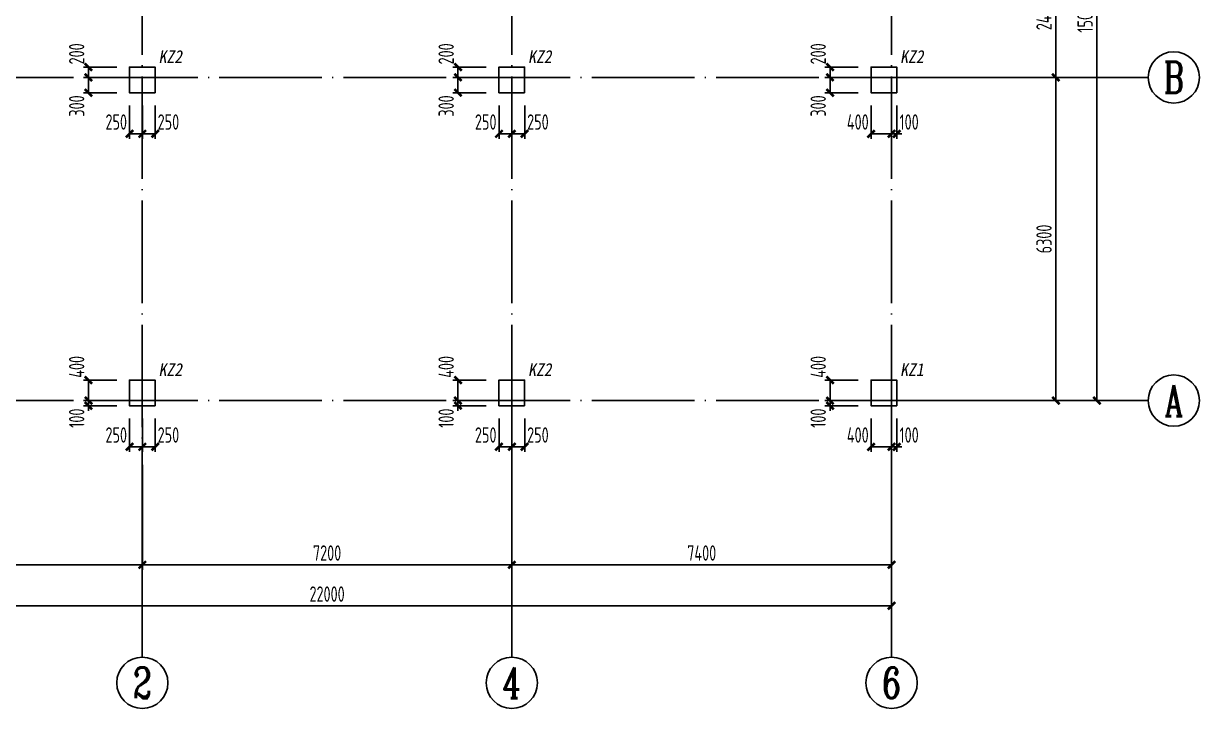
# Model space of a CAD drawing. Extents: x 9731685 to 18866768, y -962146 to 194094.
# Drawn here: x 9799983 to 9822899, y -36435 to -23086 of the extents above; entities that cross this region are included whole.
import ezdxf
from ezdxf.enums import TextEntityAlignment as Align

# ---------------------------------------------------------------- set-up
doc = ezdxf.new("R2010")
doc.units = 0
doc.header["$LTSCALE"] = 1000
doc.linetypes.add('DOTE', pattern=[2.42, 2, -0.2, 0.02, -0.2])
doc.layers.get('0').update_dxf_attribs({"linetype": 'CONTINUOUS'})
doc.layers.get('Defpoints').update_dxf_attribs({"linetype": 'CONTINUOUS'})
for name, color, linetype in [('AXIS', 1, 'DOTE'), ('AXIS_DIM', 3, 'CONTINUOUS'), ('AXIS_NUM', 7, 'CONTINUOUS'), ('COLU', 7, 'CONTINUOUS'), ('COLU_DIM', 3, 'CONTINUOUS'), ('TEXT', 7, 'CONTINUOUS')]:
    doc.layers.add(name, color=color, linetype=linetype)
doc.styles.add('STYLE3', font='simhei.ttf', dxfattribs={"width": 0.9})
doc.styles.add('TSSD_Axis', font='Complex.shx', dxfattribs={"width": 0.7, "bigfont": 'hztxt.shx'})
doc.styles.add('TSSD_Dimension', font='Tssdeng.shx', dxfattribs={"width": 0.7, "bigfont": 'hztxt.shx'})
doc.dimstyles.new('TSSD_100_100$0', dxfattribs={"dimtxt": 300, "dimasz": 100, "dimexe": 100, "dimexo": 250, "dimgap": 80, "dimtad": 1, "dimdec": 0, "dimzin": 0, "dimdsep": 46, "dimtxsty": 'TSSD_Dimension', "dimblk1": 'ARCHTICK', "dimblk2": 'ARCHTICK', "dimsah": 1, "dimcen": 0, "dimclrd": 3, "dimclre": 256, "dimclrt": 7, "dimadec": 1, "dimazin": 0, "dimtfac": 1, "dimtdec": 0, "dimtix": 1, "dimtmove": 2, "dimatfit": 3, "dimldrblk": 'ARCHTICK', "dimfxl": 1, "dimtolj": 1, "dimtzin": 0, "dimarcsym": 0})

# ---------------------------------------------------------------- blocks, each defined once
blk = doc.blocks.new('ts_axno')
at = {"color": 0, "linetype": 'ByBlock', "lineweight": -2}
blk.add_circle((0, 0), 0.5, dxfattribs=at)
at = {"color": 0, "linetype": 'ByBlock', "lineweight": -2, "style": 'TSSD_Axis', "width": 0.7}
blk.add_attdef('A', text='', height=0.6, dxfattribs=at).set_placement((0, 0), align=Align.MIDDLE_CENTER)
blk = doc.blocks.new('_ArchTick')
at = {"color": 0, "linetype": 'ByBlock', "const_width": 0.5}
blk.add_lwpolyline([(-0.71, -0.71), (0.71, 0.71)], dxfattribs=at)
blk = doc.blocks.new('*D183')
at = {"layer": 'AXIS_DIM', "lineweight": -2}
for p, q in [((9809499, -31685), (9809499, -33735)), ((9816899, -31685), (9816899, -33735))]:
    blk.add_line(p, q, dxfattribs=at)
at = {"layer": 'AXIS_DIM', "color": 3, "lineweight": -2}
blk.add_line((9816899, -33635), (9809499, -33635), dxfattribs=at)
at = {"layer": 'Defpoints', "color": 0}
for p in [(9809499, -31435), (9816899, -31435), (9809499, -33635)]:
    blk.add_point(p, dxfattribs=at)
at = {"layer": 'AXIS_DIM', "color": 3, "lineweight": -2, "xscale": 100, "yscale": 100, "zscale": 100, "rotation": 180}
blk.add_blockref('_ArchTick', (9809499, -33635), dxfattribs=at)
at = {"layer": 'AXIS_DIM', "color": 3, "lineweight": -2, "xscale": 100, "yscale": 100, "zscale": 100}
blk.add_blockref('_ArchTick', (9816899, -33635), dxfattribs=at)
at = {"layer": 'AXIS_DIM', "color": 7, "insert": (9813199, -33405), "char_height": 300, "attachment_point": 5, "style": 'TSSD_Dimension'}
blk.add_mtext('\\A1;7400', dxfattribs=at)
blk = doc.blocks.new('*D184')
at = {"layer": 'AXIS_DIM', "lineweight": -2}
for p, q in [((9802299, -31685), (9802299, -33735)), ((9809499, -31685), (9809499, -33735))]:
    blk.add_line(p, q, dxfattribs=at)
at = {"layer": 'AXIS_DIM', "color": 3, "lineweight": -2}
blk.add_line((9809499, -33635), (9802299, -33635), dxfattribs=at)
at = {"layer": 'Defpoints', "color": 0}
for p in [(9802299, -31435), (9809499, -31435), (9802299, -33635)]:
    blk.add_point(p, dxfattribs=at)
at = {"layer": 'AXIS_DIM', "color": 3, "lineweight": -2, "xscale": 100, "yscale": 100, "zscale": 100, "rotation": 180}
blk.add_blockref('_ArchTick', (9802299, -33635), dxfattribs=at)
at = {"layer": 'AXIS_DIM', "color": 3, "lineweight": -2, "xscale": 100, "yscale": 100, "zscale": 100}
blk.add_blockref('_ArchTick', (9809499, -33635), dxfattribs=at)
at = {"layer": 'AXIS_DIM', "color": 7, "insert": (9805899, -33405), "char_height": 300, "attachment_point": 5, "style": 'TSSD_Dimension'}
blk.add_mtext('\\A1;7200', dxfattribs=at)
blk = doc.blocks.new('*D185')
at = {"layer": 'AXIS_DIM', "lineweight": -2}
for p, q in [((9794899, -31685), (9794899, -33735)), ((9802299, -31685), (9802299, -33735))]:
    blk.add_line(p, q, dxfattribs=at)
at = {"layer": 'AXIS_DIM', "color": 3, "lineweight": -2}
blk.add_line((9802299, -33635), (9794899, -33635), dxfattribs=at)
at = {"layer": 'Defpoints', "color": 0}
for p in [(9794899, -31435), (9802299, -31435), (9794899, -33635)]:
    blk.add_point(p, dxfattribs=at)
at = {"layer": 'AXIS_DIM', "color": 3, "lineweight": -2, "xscale": 100, "yscale": 100, "zscale": 100, "rotation": 180}
blk.add_blockref('_ArchTick', (9794899, -33635), dxfattribs=at)
at = {"layer": 'AXIS_DIM', "color": 3, "lineweight": -2, "xscale": 100, "yscale": 100, "zscale": 100}
blk.add_blockref('_ArchTick', (9802299, -33635), dxfattribs=at)
at = {"layer": 'AXIS_DIM', "color": 7, "insert": (9798599, -33405), "char_height": 300, "attachment_point": 5, "style": 'TSSD_Dimension'}
blk.add_mtext('\\A1;7400', dxfattribs=at)
blk = doc.blocks.new('*D186')
at = {"layer": 'AXIS_DIM', "lineweight": -2}
for p, q in [((9794899, -31685), (9794899, -34535)), ((9816899, -31685), (9816899, -34535))]:
    blk.add_line(p, q, dxfattribs=at)
at = {"layer": 'AXIS_DIM', "color": 3, "lineweight": -2}
blk.add_line((9794899, -34435), (9816899, -34435), dxfattribs=at)
at = {"layer": 'Defpoints', "color": 0}
for p in [(9794899, -31435), (9816899, -31435), (9816899, -34435)]:
    blk.add_point(p, dxfattribs=at)
at = {"layer": 'AXIS_DIM', "color": 3, "lineweight": -2, "xscale": 100, "yscale": 100, "zscale": 100, "rotation": 180}
blk.add_blockref('_ArchTick', (9794899, -34435), dxfattribs=at)
at = {"layer": 'AXIS_DIM', "color": 3, "lineweight": -2, "xscale": 100, "yscale": 100, "zscale": 100}
blk.add_blockref('_ArchTick', (9816899, -34435), dxfattribs=at)
at = {"layer": 'AXIS_DIM', "color": 7, "insert": (9805899, -34205), "char_height": 300, "attachment_point": 5, "style": 'TSSD_Dimension'}
blk.add_mtext('\\A1;22000', dxfattribs=at)
blk = doc.blocks.new('*D188')
at = {"layer": 'AXIS_DIM', "lineweight": -2}
for p, q in [((9818149, -21735), (9820199, -21735)), ((9818149, -24135), (9820199, -24135))]:
    blk.add_line(p, q, dxfattribs=at)
at = {"layer": 'AXIS_DIM', "color": 3, "lineweight": -2}
blk.add_line((9820099, -21735), (9820099, -24135), dxfattribs=at)
at = {"layer": 'Defpoints', "color": 0}
for p in [(9817899, -21735), (9817899, -24135), (9820099, -24135)]:
    blk.add_point(p, dxfattribs=at)
at = {"layer": 'AXIS_DIM', "color": 3, "lineweight": -2, "xscale": 100, "yscale": 100, "zscale": 100}
for p, rotation in [((9820099, -21735), 90), ((9820099, -24135), 270)]:
    blk.add_blockref('_ArchTick', p, dxfattribs=dict(at, rotation=rotation))
at = {"layer": 'AXIS_DIM', "color": 7, "insert": (9819869, -22935), "char_height": 300, "attachment_point": 5, "rotation": 90, "style": 'TSSD_Dimension'}
blk.add_mtext('\\A1;2400', dxfattribs=at)
blk = doc.blocks.new('*D189')
at = {"layer": 'AXIS_DIM', "lineweight": -2}
for p, q in [((9818149, -24135), (9820199, -24135)), ((9818149, -30435), (9820199, -30435))]:
    blk.add_line(p, q, dxfattribs=at)
at = {"layer": 'AXIS_DIM', "color": 3, "lineweight": -2}
blk.add_line((9820099, -24135), (9820099, -30435), dxfattribs=at)
at = {"layer": 'Defpoints', "color": 0}
for p in [(9817899, -24135), (9817899, -30435), (9820099, -30435)]:
    blk.add_point(p, dxfattribs=at)
at = {"layer": 'AXIS_DIM', "color": 3, "lineweight": -2, "xscale": 100, "yscale": 100, "zscale": 100}
for p, rotation in [((9820099, -24135), 90), ((9820099, -30435), 270)]:
    blk.add_blockref('_ArchTick', p, dxfattribs=dict(at, rotation=rotation))
at = {"layer": 'AXIS_DIM', "color": 7, "insert": (9819869, -27285), "char_height": 300, "attachment_point": 5, "rotation": 90, "style": 'TSSD_Dimension'}
blk.add_mtext('\\A1;6300', dxfattribs=at)
blk = doc.blocks.new('*D190')
at = {"layer": 'AXIS_DIM', "lineweight": -2}
for p, q in [((9818149, -15435), (9820999, -15435)), ((9818149, -30435), (9820999, -30435))]:
    blk.add_line(p, q, dxfattribs=at)
at = {"layer": 'AXIS_DIM', "color": 3, "lineweight": -2}
blk.add_line((9820899, -30435), (9820899, -15435), dxfattribs=at)
at = {"layer": 'Defpoints', "color": 0}
for p in [(9817899, -15435), (9820899, -15435), (9817899, -30435)]:
    blk.add_point(p, dxfattribs=at)
at = {"layer": 'AXIS_DIM', "color": 3, "lineweight": -2, "xscale": 100, "yscale": 100, "zscale": 100}
for p, rotation in [((9820899, -15435), 90), ((9820899, -30435), 270)]:
    blk.add_blockref('_ArchTick', p, dxfattribs=dict(at, rotation=rotation))
at = {"layer": 'AXIS_DIM', "color": 7, "insert": (9820669, -22935), "char_height": 300, "attachment_point": 5, "rotation": 90, "style": 'TSSD_Dimension'}
blk.add_mtext('\\A1;15000', dxfattribs=at)
blk = doc.blocks.new('*D199')
at = {"layer": 'COLU_DIM', "lineweight": -2}
for p, q in [((9816899, -24685), (9816899, -25335)), ((9816999, -24685), (9816999, -25335))]:
    blk.add_line(p, q, dxfattribs=at)
at = {"layer": 'COLU_DIM', "color": 3, "lineweight": -2}
for p, q in [((9816899, -25235), (9816799, -25235)), ((9816999, -25235), (9816899, -25235)), ((9816999, -25235), (9817099, -25235))]:
    blk.add_line(p, q, dxfattribs=at)
at = {"layer": 'Defpoints', "color": 0}
for p in [(9816899, -24435), (9816999, -24435), (9816899, -25235)]:
    blk.add_point(p, dxfattribs=at)
at = {"layer": 'COLU_DIM', "color": 3, "lineweight": -2, "xscale": 100, "yscale": 100, "zscale": 100}
blk.add_blockref('_ArchTick', (9816899, -25235), dxfattribs=at)
at = {"layer": 'COLU_DIM', "color": 3, "lineweight": -2, "xscale": 100, "yscale": 100, "zscale": 100, "rotation": 180}
blk.add_blockref('_ArchTick', (9816999, -25235), dxfattribs=at)
at = {"layer": 'COLU_DIM', "color": 7, "insert": (9817240, -25005), "char_height": 300, "attachment_point": 5, "style": 'TSSD_Dimension'}
blk.add_mtext('\\A1;100', dxfattribs=at)
blk = doc.blocks.new('*D200')
at = {"layer": 'COLU_DIM', "lineweight": -2}
for p, q in [((9816499, -24685), (9816499, -25335)), ((9816899, -24685), (9816899, -25335))]:
    blk.add_line(p, q, dxfattribs=at)
at = {"layer": 'COLU_DIM', "color": 3, "lineweight": -2}
blk.add_line((9816899, -25235), (9816499, -25235), dxfattribs=at)
at = {"layer": 'Defpoints', "color": 0}
for p in [(9816499, -24435), (9816899, -24435), (9816499, -25235)]:
    blk.add_point(p, dxfattribs=at)
at = {"layer": 'COLU_DIM', "color": 3, "lineweight": -2, "xscale": 100, "yscale": 100, "zscale": 100, "rotation": 180}
blk.add_blockref('_ArchTick', (9816499, -25235), dxfattribs=at)
at = {"layer": 'COLU_DIM', "color": 3, "lineweight": -2, "xscale": 100, "yscale": 100, "zscale": 100}
blk.add_blockref('_ArchTick', (9816899, -25235), dxfattribs=at)
at = {"layer": 'COLU_DIM', "color": 7, "insert": (9816240, -25005), "char_height": 300, "attachment_point": 5, "style": 'TSSD_Dimension'}
blk.add_mtext('\\A1;400', dxfattribs=at)
blk = doc.blocks.new('*D201')
at = {"layer": 'COLU_DIM', "lineweight": -2}
for p, q in [((9816249, -24135), (9815599, -24135)), ((9816249, -24435), (9815599, -24435))]:
    blk.add_line(p, q, dxfattribs=at)
at = {"layer": 'COLU_DIM', "color": 3, "lineweight": -2}
blk.add_line((9815699, -24435), (9815699, -24135), dxfattribs=at)
at = {"layer": 'Defpoints', "color": 0}
for p in [(9815699, -24135), (9816499, -24135), (9816499, -24435)]:
    blk.add_point(p, dxfattribs=at)
at = {"layer": 'COLU_DIM', "color": 3, "lineweight": -2, "xscale": 100, "yscale": 100, "zscale": 100}
for p, rotation in [((9815699, -24135), 90), ((9815699, -24435), 270)]:
    blk.add_blockref('_ArchTick', p, dxfattribs=dict(at, rotation=rotation))
at = {"layer": 'COLU_DIM', "color": 7, "insert": (9815469, -24693), "char_height": 300, "attachment_point": 5, "rotation": 90, "style": 'TSSD_Dimension'}
blk.add_mtext('\\A1;300', dxfattribs=at)
blk = doc.blocks.new('*D202')
at = {"layer": 'COLU_DIM', "lineweight": -2}
for p, q in [((9816249, -23935), (9815599, -23935)), ((9816249, -24135), (9815599, -24135))]:
    blk.add_line(p, q, dxfattribs=at)
at = {"layer": 'COLU_DIM', "color": 3, "lineweight": -2}
blk.add_line((9815699, -24135), (9815699, -23935), dxfattribs=at)
at = {"layer": 'Defpoints', "color": 0}
for p in [(9815699, -23935), (9816499, -23935), (9816499, -24135)]:
    blk.add_point(p, dxfattribs=at)
at = {"layer": 'COLU_DIM', "color": 3, "lineweight": -2, "xscale": 100, "yscale": 100, "zscale": 100}
for p, rotation in [((9815699, -23935), 90), ((9815699, -24135), 270)]:
    blk.add_blockref('_ArchTick', p, dxfattribs=dict(at, rotation=rotation))
at = {"layer": 'COLU_DIM', "color": 7, "insert": (9815469, -23677), "char_height": 300, "attachment_point": 5, "rotation": 90, "style": 'TSSD_Dimension'}
blk.add_mtext('\\A1;200', dxfattribs=at)
blk = doc.blocks.new('*D203')
at = {"layer": 'COLU_DIM', "lineweight": -2}
for p, q in [((9816899, -30785), (9816899, -31435)), ((9816999, -30785), (9816999, -31435))]:
    blk.add_line(p, q, dxfattribs=at)
at = {"layer": 'COLU_DIM', "color": 3, "lineweight": -2}
for p, q in [((9816899, -31335), (9816799, -31335)), ((9816999, -31335), (9816899, -31335)), ((9816999, -31335), (9817099, -31335))]:
    blk.add_line(p, q, dxfattribs=at)
at = {"layer": 'Defpoints', "color": 0}
for p in [(9816899, -30535), (9816999, -30535), (9816899, -31335)]:
    blk.add_point(p, dxfattribs=at)
at = {"layer": 'COLU_DIM', "color": 3, "lineweight": -2, "xscale": 100, "yscale": 100, "zscale": 100}
blk.add_blockref('_ArchTick', (9816899, -31335), dxfattribs=at)
at = {"layer": 'COLU_DIM', "color": 3, "lineweight": -2, "xscale": 100, "yscale": 100, "zscale": 100, "rotation": 180}
blk.add_blockref('_ArchTick', (9816999, -31335), dxfattribs=at)
at = {"layer": 'COLU_DIM', "color": 7, "insert": (9817240, -31105), "char_height": 300, "attachment_point": 5, "style": 'TSSD_Dimension'}
blk.add_mtext('\\A1;100', dxfattribs=at)
blk = doc.blocks.new('*D204')
at = {"layer": 'COLU_DIM', "lineweight": -2}
for p, q in [((9816499, -30785), (9816499, -31435)), ((9816899, -30785), (9816899, -31435))]:
    blk.add_line(p, q, dxfattribs=at)
at = {"layer": 'COLU_DIM', "color": 3, "lineweight": -2}
blk.add_line((9816899, -31335), (9816499, -31335), dxfattribs=at)
at = {"layer": 'Defpoints', "color": 0}
for p in [(9816499, -30535), (9816899, -30535), (9816499, -31335)]:
    blk.add_point(p, dxfattribs=at)
at = {"layer": 'COLU_DIM', "color": 3, "lineweight": -2, "xscale": 100, "yscale": 100, "zscale": 100, "rotation": 180}
blk.add_blockref('_ArchTick', (9816499, -31335), dxfattribs=at)
at = {"layer": 'COLU_DIM', "color": 3, "lineweight": -2, "xscale": 100, "yscale": 100, "zscale": 100}
blk.add_blockref('_ArchTick', (9816899, -31335), dxfattribs=at)
at = {"layer": 'COLU_DIM', "color": 7, "insert": (9816240, -31105), "char_height": 300, "attachment_point": 5, "style": 'TSSD_Dimension'}
blk.add_mtext('\\A1;400', dxfattribs=at)
blk = doc.blocks.new('*D205')
at = {"layer": 'COLU_DIM', "lineweight": -2}
for p, q in [((9816249, -30435), (9815599, -30435)), ((9816249, -30535), (9815599, -30535))]:
    blk.add_line(p, q, dxfattribs=at)
at = {"layer": 'COLU_DIM', "color": 3, "lineweight": -2}
for p, q in [((9815699, -30435), (9815699, -30335)), ((9815699, -30535), (9815699, -30435)), ((9815699, -30535), (9815699, -30635))]:
    blk.add_line(p, q, dxfattribs=at)
at = {"layer": 'Defpoints', "color": 0}
for p in [(9815699, -30435), (9816499, -30435), (9816499, -30535)]:
    blk.add_point(p, dxfattribs=at)
at = {"layer": 'COLU_DIM', "color": 3, "lineweight": -2, "xscale": 100, "yscale": 100, "zscale": 100}
for p, rotation in [((9815699, -30435), 270), ((9815699, -30535), 90)]:
    blk.add_blockref('_ArchTick', p, dxfattribs=dict(at, rotation=rotation))
at = {"layer": 'COLU_DIM', "color": 7, "insert": (9815469, -30777), "char_height": 300, "attachment_point": 5, "rotation": 90, "style": 'TSSD_Dimension'}
blk.add_mtext('\\A1;100', dxfattribs=at)
blk = doc.blocks.new('*D206')
at = {"layer": 'COLU_DIM', "lineweight": -2}
for p, q in [((9816249, -30035), (9815599, -30035)), ((9816249, -30435), (9815599, -30435))]:
    blk.add_line(p, q, dxfattribs=at)
at = {"layer": 'COLU_DIM', "color": 3, "lineweight": -2}
blk.add_line((9815699, -30435), (9815699, -30035), dxfattribs=at)
at = {"layer": 'Defpoints', "color": 0}
for p in [(9815699, -30035), (9816499, -30035), (9816499, -30435)]:
    blk.add_point(p, dxfattribs=at)
at = {"layer": 'COLU_DIM', "color": 3, "lineweight": -2, "xscale": 100, "yscale": 100, "zscale": 100}
for p, rotation in [((9815699, -30035), 90), ((9815699, -30435), 270)]:
    blk.add_blockref('_ArchTick', p, dxfattribs=dict(at, rotation=rotation))
at = {"layer": 'COLU_DIM', "color": 7, "insert": (9815469, -29777), "char_height": 300, "attachment_point": 5, "rotation": 90, "style": 'TSSD_Dimension'}
blk.add_mtext('\\A1;400', dxfattribs=at)
blk = doc.blocks.new('*D223')
at = {"layer": 'COLU_DIM', "lineweight": -2}
for p, q in [((9809499, -24685), (9809499, -25335)), ((9809749, -24685), (9809749, -25335))]:
    blk.add_line(p, q, dxfattribs=at)
at = {"layer": 'COLU_DIM', "color": 3, "lineweight": -2}
blk.add_line((9809749, -25235), (9809499, -25235), dxfattribs=at)
at = {"layer": 'Defpoints', "color": 0}
for p in [(9809499, -24435), (9809749, -24435), (9809499, -25235)]:
    blk.add_point(p, dxfattribs=at)
at = {"layer": 'COLU_DIM', "color": 3, "lineweight": -2, "xscale": 100, "yscale": 100, "zscale": 100, "rotation": 180}
blk.add_blockref('_ArchTick', (9809499, -25235), dxfattribs=at)
at = {"layer": 'COLU_DIM', "color": 3, "lineweight": -2, "xscale": 100, "yscale": 100, "zscale": 100}
blk.add_blockref('_ArchTick', (9809749, -25235), dxfattribs=at)
at = {"layer": 'COLU_DIM', "color": 7, "insert": (9810007, -25005), "char_height": 300, "attachment_point": 5, "style": 'TSSD_Dimension'}
blk.add_mtext('\\A1;250', dxfattribs=at)
blk = doc.blocks.new('*D224')
at = {"layer": 'COLU_DIM', "lineweight": -2}
for p, q in [((9809249, -24685), (9809249, -25335)), ((9809499, -24685), (9809499, -25335))]:
    blk.add_line(p, q, dxfattribs=at)
at = {"layer": 'COLU_DIM', "color": 3, "lineweight": -2}
blk.add_line((9809499, -25235), (9809249, -25235), dxfattribs=at)
at = {"layer": 'Defpoints', "color": 0}
for p in [(9809249, -24435), (9809499, -24435), (9809249, -25235)]:
    blk.add_point(p, dxfattribs=at)
at = {"layer": 'COLU_DIM', "color": 3, "lineweight": -2, "xscale": 100, "yscale": 100, "zscale": 100, "rotation": 180}
blk.add_blockref('_ArchTick', (9809249, -25235), dxfattribs=at)
at = {"layer": 'COLU_DIM', "color": 3, "lineweight": -2, "xscale": 100, "yscale": 100, "zscale": 100}
blk.add_blockref('_ArchTick', (9809499, -25235), dxfattribs=at)
at = {"layer": 'COLU_DIM', "color": 7, "insert": (9808990, -25005), "char_height": 300, "attachment_point": 5, "style": 'TSSD_Dimension'}
blk.add_mtext('\\A1;250', dxfattribs=at)
blk = doc.blocks.new('*D225')
at = {"layer": 'COLU_DIM', "lineweight": -2}
for p, q in [((9808999, -24135), (9808349, -24135)), ((9808999, -24435), (9808349, -24435))]:
    blk.add_line(p, q, dxfattribs=at)
at = {"layer": 'COLU_DIM', "color": 3, "lineweight": -2}
blk.add_line((9808449, -24435), (9808449, -24135), dxfattribs=at)
at = {"layer": 'Defpoints', "color": 0}
for p in [(9808449, -24135), (9809249, -24135), (9809249, -24435)]:
    blk.add_point(p, dxfattribs=at)
at = {"layer": 'COLU_DIM', "color": 3, "lineweight": -2, "xscale": 100, "yscale": 100, "zscale": 100}
for p, rotation in [((9808449, -24135), 90), ((9808449, -24435), 270)]:
    blk.add_blockref('_ArchTick', p, dxfattribs=dict(at, rotation=rotation))
at = {"layer": 'COLU_DIM', "color": 7, "insert": (9808219, -24693), "char_height": 300, "attachment_point": 5, "rotation": 90, "style": 'TSSD_Dimension'}
blk.add_mtext('\\A1;300', dxfattribs=at)
blk = doc.blocks.new('*D226')
at = {"layer": 'COLU_DIM', "lineweight": -2}
for p, q in [((9808999, -23935), (9808349, -23935)), ((9808999, -24135), (9808349, -24135))]:
    blk.add_line(p, q, dxfattribs=at)
at = {"layer": 'COLU_DIM', "color": 3, "lineweight": -2}
blk.add_line((9808449, -24135), (9808449, -23935), dxfattribs=at)
at = {"layer": 'Defpoints', "color": 0}
for p in [(9808449, -23935), (9809249, -23935), (9809249, -24135)]:
    blk.add_point(p, dxfattribs=at)
at = {"layer": 'COLU_DIM', "color": 3, "lineweight": -2, "xscale": 100, "yscale": 100, "zscale": 100}
for p, rotation in [((9808449, -23935), 90), ((9808449, -24135), 270)]:
    blk.add_blockref('_ArchTick', p, dxfattribs=dict(at, rotation=rotation))
at = {"layer": 'COLU_DIM', "color": 7, "insert": (9808219, -23677), "char_height": 300, "attachment_point": 5, "rotation": 90, "style": 'TSSD_Dimension'}
blk.add_mtext('\\A1;200', dxfattribs=at)
blk = doc.blocks.new('*D227')
at = {"layer": 'COLU_DIM', "lineweight": -2}
for p, q in [((9809499, -30785), (9809499, -31435)), ((9809749, -30785), (9809749, -31435))]:
    blk.add_line(p, q, dxfattribs=at)
at = {"layer": 'COLU_DIM', "color": 3, "lineweight": -2}
blk.add_line((9809749, -31335), (9809499, -31335), dxfattribs=at)
at = {"layer": 'Defpoints', "color": 0}
for p in [(9809499, -30535), (9809749, -30535), (9809499, -31335)]:
    blk.add_point(p, dxfattribs=at)
at = {"layer": 'COLU_DIM', "color": 3, "lineweight": -2, "xscale": 100, "yscale": 100, "zscale": 100, "rotation": 180}
blk.add_blockref('_ArchTick', (9809499, -31335), dxfattribs=at)
at = {"layer": 'COLU_DIM', "color": 3, "lineweight": -2, "xscale": 100, "yscale": 100, "zscale": 100}
blk.add_blockref('_ArchTick', (9809749, -31335), dxfattribs=at)
at = {"layer": 'COLU_DIM', "color": 7, "insert": (9810007, -31105), "char_height": 300, "attachment_point": 5, "style": 'TSSD_Dimension'}
blk.add_mtext('\\A1;250', dxfattribs=at)
blk = doc.blocks.new('*D228')
at = {"layer": 'COLU_DIM', "lineweight": -2}
for p, q in [((9809249, -30785), (9809249, -31435)), ((9809499, -30785), (9809499, -31435))]:
    blk.add_line(p, q, dxfattribs=at)
at = {"layer": 'COLU_DIM', "color": 3, "lineweight": -2}
blk.add_line((9809499, -31335), (9809249, -31335), dxfattribs=at)
at = {"layer": 'Defpoints', "color": 0}
for p in [(9809249, -30535), (9809499, -30535), (9809249, -31335)]:
    blk.add_point(p, dxfattribs=at)
at = {"layer": 'COLU_DIM', "color": 3, "lineweight": -2, "xscale": 100, "yscale": 100, "zscale": 100, "rotation": 180}
blk.add_blockref('_ArchTick', (9809249, -31335), dxfattribs=at)
at = {"layer": 'COLU_DIM', "color": 3, "lineweight": -2, "xscale": 100, "yscale": 100, "zscale": 100}
blk.add_blockref('_ArchTick', (9809499, -31335), dxfattribs=at)
at = {"layer": 'COLU_DIM', "color": 7, "insert": (9808990, -31105), "char_height": 300, "attachment_point": 5, "style": 'TSSD_Dimension'}
blk.add_mtext('\\A1;250', dxfattribs=at)
blk = doc.blocks.new('*D229')
at = {"layer": 'COLU_DIM', "lineweight": -2}
for p, q in [((9808999, -30435), (9808349, -30435)), ((9808999, -30535), (9808349, -30535))]:
    blk.add_line(p, q, dxfattribs=at)
at = {"layer": 'COLU_DIM', "color": 3, "lineweight": -2}
for p, q in [((9808449, -30435), (9808449, -30335)), ((9808449, -30535), (9808449, -30435)), ((9808449, -30535), (9808449, -30635))]:
    blk.add_line(p, q, dxfattribs=at)
at = {"layer": 'Defpoints', "color": 0}
for p in [(9808449, -30435), (9809249, -30435), (9809249, -30535)]:
    blk.add_point(p, dxfattribs=at)
at = {"layer": 'COLU_DIM', "color": 3, "lineweight": -2, "xscale": 100, "yscale": 100, "zscale": 100}
for p, rotation in [((9808449, -30435), 270), ((9808449, -30535), 90)]:
    blk.add_blockref('_ArchTick', p, dxfattribs=dict(at, rotation=rotation))
at = {"layer": 'COLU_DIM', "color": 7, "insert": (9808219, -30777), "char_height": 300, "attachment_point": 5, "rotation": 90, "style": 'TSSD_Dimension'}
blk.add_mtext('\\A1;100', dxfattribs=at)
blk = doc.blocks.new('*D230')
at = {"layer": 'COLU_DIM', "lineweight": -2}
for p, q in [((9808999, -30035), (9808349, -30035)), ((9808999, -30435), (9808349, -30435))]:
    blk.add_line(p, q, dxfattribs=at)
at = {"layer": 'COLU_DIM', "color": 3, "lineweight": -2}
blk.add_line((9808449, -30435), (9808449, -30035), dxfattribs=at)
at = {"layer": 'Defpoints', "color": 0}
for p in [(9808449, -30035), (9809249, -30035), (9809249, -30435)]:
    blk.add_point(p, dxfattribs=at)
at = {"layer": 'COLU_DIM', "color": 3, "lineweight": -2, "xscale": 100, "yscale": 100, "zscale": 100}
for p, rotation in [((9808449, -30035), 90), ((9808449, -30435), 270)]:
    blk.add_blockref('_ArchTick', p, dxfattribs=dict(at, rotation=rotation))
at = {"layer": 'COLU_DIM', "color": 7, "insert": (9808219, -29777), "char_height": 300, "attachment_point": 5, "rotation": 90, "style": 'TSSD_Dimension'}
blk.add_mtext('\\A1;400', dxfattribs=at)
blk = doc.blocks.new('*D247')
at = {"layer": 'COLU_DIM', "lineweight": -2}
for p, q in [((9802299, -24685), (9802299, -25335)), ((9802549, -24685), (9802549, -25335))]:
    blk.add_line(p, q, dxfattribs=at)
at = {"layer": 'COLU_DIM', "color": 3, "lineweight": -2}
blk.add_line((9802549, -25235), (9802299, -25235), dxfattribs=at)
at = {"layer": 'Defpoints', "color": 0}
for p in [(9802299, -24435), (9802549, -24435), (9802299, -25235)]:
    blk.add_point(p, dxfattribs=at)
at = {"layer": 'COLU_DIM', "color": 3, "lineweight": -2, "xscale": 100, "yscale": 100, "zscale": 100, "rotation": 180}
blk.add_blockref('_ArchTick', (9802299, -25235), dxfattribs=at)
at = {"layer": 'COLU_DIM', "color": 3, "lineweight": -2, "xscale": 100, "yscale": 100, "zscale": 100}
blk.add_blockref('_ArchTick', (9802549, -25235), dxfattribs=at)
at = {"layer": 'COLU_DIM', "color": 7, "insert": (9802807, -25005), "char_height": 300, "attachment_point": 5, "style": 'TSSD_Dimension'}
blk.add_mtext('\\A1;250', dxfattribs=at)
blk = doc.blocks.new('*D248')
at = {"layer": 'COLU_DIM', "lineweight": -2}
for p, q in [((9802049, -24685), (9802049, -25335)), ((9802299, -24685), (9802299, -25335))]:
    blk.add_line(p, q, dxfattribs=at)
at = {"layer": 'COLU_DIM', "color": 3, "lineweight": -2}
blk.add_line((9802299, -25235), (9802049, -25235), dxfattribs=at)
at = {"layer": 'Defpoints', "color": 0}
for p in [(9802049, -24435), (9802299, -24435), (9802049, -25235)]:
    blk.add_point(p, dxfattribs=at)
at = {"layer": 'COLU_DIM', "color": 3, "lineweight": -2, "xscale": 100, "yscale": 100, "zscale": 100, "rotation": 180}
blk.add_blockref('_ArchTick', (9802049, -25235), dxfattribs=at)
at = {"layer": 'COLU_DIM', "color": 3, "lineweight": -2, "xscale": 100, "yscale": 100, "zscale": 100}
blk.add_blockref('_ArchTick', (9802299, -25235), dxfattribs=at)
at = {"layer": 'COLU_DIM', "color": 7, "insert": (9801790, -25005), "char_height": 300, "attachment_point": 5, "style": 'TSSD_Dimension'}
blk.add_mtext('\\A1;250', dxfattribs=at)
blk = doc.blocks.new('*D249')
at = {"layer": 'COLU_DIM', "lineweight": -2}
for p, q in [((9801799, -24135), (9801149, -24135)), ((9801799, -24435), (9801149, -24435))]:
    blk.add_line(p, q, dxfattribs=at)
at = {"layer": 'COLU_DIM', "color": 3, "lineweight": -2}
blk.add_line((9801249, -24435), (9801249, -24135), dxfattribs=at)
at = {"layer": 'Defpoints', "color": 0}
for p in [(9801249, -24135), (9802049, -24135), (9802049, -24435)]:
    blk.add_point(p, dxfattribs=at)
at = {"layer": 'COLU_DIM', "color": 3, "lineweight": -2, "xscale": 100, "yscale": 100, "zscale": 100}
for p, rotation in [((9801249, -24135), 90), ((9801249, -24435), 270)]:
    blk.add_blockref('_ArchTick', p, dxfattribs=dict(at, rotation=rotation))
at = {"layer": 'COLU_DIM', "color": 7, "insert": (9801019, -24693), "char_height": 300, "attachment_point": 5, "rotation": 90, "style": 'TSSD_Dimension'}
blk.add_mtext('\\A1;300', dxfattribs=at)
blk = doc.blocks.new('*D250')
at = {"layer": 'COLU_DIM', "lineweight": -2}
for p, q in [((9801799, -23935), (9801149, -23935)), ((9801799, -24135), (9801149, -24135))]:
    blk.add_line(p, q, dxfattribs=at)
at = {"layer": 'COLU_DIM', "color": 3, "lineweight": -2}
blk.add_line((9801249, -24135), (9801249, -23935), dxfattribs=at)
at = {"layer": 'Defpoints', "color": 0}
for p in [(9801249, -23935), (9802049, -23935), (9802049, -24135)]:
    blk.add_point(p, dxfattribs=at)
at = {"layer": 'COLU_DIM', "color": 3, "lineweight": -2, "xscale": 100, "yscale": 100, "zscale": 100}
for p, rotation in [((9801249, -23935), 90), ((9801249, -24135), 270)]:
    blk.add_blockref('_ArchTick', p, dxfattribs=dict(at, rotation=rotation))
at = {"layer": 'COLU_DIM', "color": 7, "insert": (9801019, -23677), "char_height": 300, "attachment_point": 5, "rotation": 90, "style": 'TSSD_Dimension'}
blk.add_mtext('\\A1;200', dxfattribs=at)
blk = doc.blocks.new('*D251')
at = {"layer": 'COLU_DIM', "lineweight": -2}
for p, q in [((9802299, -30785), (9802299, -31435)), ((9802549, -30785), (9802549, -31435))]:
    blk.add_line(p, q, dxfattribs=at)
at = {"layer": 'COLU_DIM', "color": 3, "lineweight": -2}
blk.add_line((9802549, -31335), (9802299, -31335), dxfattribs=at)
at = {"layer": 'Defpoints', "color": 0}
for p in [(9802299, -30535), (9802549, -30535), (9802299, -31335)]:
    blk.add_point(p, dxfattribs=at)
at = {"layer": 'COLU_DIM', "color": 3, "lineweight": -2, "xscale": 100, "yscale": 100, "zscale": 100, "rotation": 180}
blk.add_blockref('_ArchTick', (9802299, -31335), dxfattribs=at)
at = {"layer": 'COLU_DIM', "color": 3, "lineweight": -2, "xscale": 100, "yscale": 100, "zscale": 100}
blk.add_blockref('_ArchTick', (9802549, -31335), dxfattribs=at)
at = {"layer": 'COLU_DIM', "color": 7, "insert": (9802807, -31105), "char_height": 300, "attachment_point": 5, "style": 'TSSD_Dimension'}
blk.add_mtext('\\A1;250', dxfattribs=at)
blk = doc.blocks.new('*D252')
at = {"layer": 'COLU_DIM', "lineweight": -2}
for p, q in [((9802049, -30785), (9802049, -31435)), ((9802299, -30785), (9802299, -31435))]:
    blk.add_line(p, q, dxfattribs=at)
at = {"layer": 'COLU_DIM', "color": 3, "lineweight": -2}
blk.add_line((9802299, -31335), (9802049, -31335), dxfattribs=at)
at = {"layer": 'Defpoints', "color": 0}
for p in [(9802049, -30535), (9802299, -30535), (9802049, -31335)]:
    blk.add_point(p, dxfattribs=at)
at = {"layer": 'COLU_DIM', "color": 3, "lineweight": -2, "xscale": 100, "yscale": 100, "zscale": 100, "rotation": 180}
blk.add_blockref('_ArchTick', (9802049, -31335), dxfattribs=at)
at = {"layer": 'COLU_DIM', "color": 3, "lineweight": -2, "xscale": 100, "yscale": 100, "zscale": 100}
blk.add_blockref('_ArchTick', (9802299, -31335), dxfattribs=at)
at = {"layer": 'COLU_DIM', "color": 7, "insert": (9801790, -31105), "char_height": 300, "attachment_point": 5, "style": 'TSSD_Dimension'}
blk.add_mtext('\\A1;250', dxfattribs=at)
blk = doc.blocks.new('*D253')
at = {"layer": 'COLU_DIM', "lineweight": -2}
for p, q in [((9801799, -30435), (9801149, -30435)), ((9801799, -30535), (9801149, -30535))]:
    blk.add_line(p, q, dxfattribs=at)
at = {"layer": 'COLU_DIM', "color": 3, "lineweight": -2}
for p, q in [((9801249, -30435), (9801249, -30335)), ((9801249, -30535), (9801249, -30435)), ((9801249, -30535), (9801249, -30635))]:
    blk.add_line(p, q, dxfattribs=at)
at = {"layer": 'Defpoints', "color": 0}
for p in [(9801249, -30435), (9802049, -30435), (9802049, -30535)]:
    blk.add_point(p, dxfattribs=at)
at = {"layer": 'COLU_DIM', "color": 3, "lineweight": -2, "xscale": 100, "yscale": 100, "zscale": 100}
for p, rotation in [((9801249, -30435), 270), ((9801249, -30535), 90)]:
    blk.add_blockref('_ArchTick', p, dxfattribs=dict(at, rotation=rotation))
at = {"layer": 'COLU_DIM', "color": 7, "insert": (9801019, -30777), "char_height": 300, "attachment_point": 5, "rotation": 90, "style": 'TSSD_Dimension'}
blk.add_mtext('\\A1;100', dxfattribs=at)
blk = doc.blocks.new('*D254')
at = {"layer": 'COLU_DIM', "lineweight": -2}
for p, q in [((9801799, -30035), (9801149, -30035)), ((9801799, -30435), (9801149, -30435))]:
    blk.add_line(p, q, dxfattribs=at)
at = {"layer": 'COLU_DIM', "color": 3, "lineweight": -2}
blk.add_line((9801249, -30435), (9801249, -30035), dxfattribs=at)
at = {"layer": 'Defpoints', "color": 0}
for p in [(9801249, -30035), (9802049, -30035), (9802049, -30435)]:
    blk.add_point(p, dxfattribs=at)
at = {"layer": 'COLU_DIM', "color": 3, "lineweight": -2, "xscale": 100, "yscale": 100, "zscale": 100}
for p, rotation in [((9801249, -30035), 90), ((9801249, -30435), 270)]:
    blk.add_blockref('_ArchTick', p, dxfattribs=dict(at, rotation=rotation))
at = {"layer": 'COLU_DIM', "color": 7, "insert": (9801019, -29777), "char_height": 300, "attachment_point": 5, "rotation": 90, "style": 'TSSD_Dimension'}
blk.add_mtext('\\A1;400', dxfattribs=at)

msp = doc.modelspace()

# ---------------------------------------------------------------- linework, layer by layer
at = {"layer": 'AXIS'}
for p, q in [((9802298.5, -14435.1, 0), (9802298.5, -31435.1, 0)), ((9809498.5, -14435.1, 0), (9809498.5, -31435.1, 0)), ((9816898.5, -14435.1, 0), (9816898.5, -31435.1, 0)), ((9817898.5, -24135.1, 0), (9793898.5, -24135.1, 0)), ((9817898.5, -30435.1, 0), (9793898.5, -30435.1, 0))]:
    msp.add_line(p, q, dxfattribs=at)
at = {"layer": 'AXIS_NUM'}
for p, q in [((9817898.5, -24135.1, 0), (9821898.5, -24135.1, 0)), ((9817898.5, -30435.1, 0), (9821898.5, -30435.1, 0)), ((9802298.5, -31435.1, 0), (9802298.5, -35435.1, 0)), ((9809498.5, -31435.1, 0), (9809498.5, -35435.1, 0)), ((9816898.5, -31435.1, 0), (9816898.5, -35435.1, 0))]:
    msp.add_line(p, q, dxfattribs=at)
at = {"layer": 'COLU', "ltscale": 1}
for points in [[(9802548.5, -24435.1), (9802548.5, -23935.1), (9802048.5, -23935.1), (9802048.5, -24435.1)], [(9809748.5, -24435.1), (9809748.5, -23935.1), (9809248.5, -23935.1), (9809248.5, -24435.1)], [(9816998.5, -24435.1), (9816998.5, -23935.1), (9816498.5, -23935.1), (9816498.5, -24435.1)], [(9802548.5, -30535.1), (9802548.5, -30035.1), (9802048.5, -30035.1), (9802048.5, -30535.1)], [(9809748.5, -30535.1), (9809748.5, -30035.1), (9809248.5, -30035.1), (9809248.5, -30535.1)], [(9816998.5, -30535.1), (9816998.5, -30035.1), (9816498.5, -30035.1), (9816498.5, -30535.1)]]:
    msp.add_lwpolyline(points, close=True, dxfattribs=at)

# ---------------------------------------------------------------- block references
at = {"layer": 'AXIS_NUM'}
ref = msp.add_blockref('ts_axno', (9822398.5, -24135.1, 0), dxfattribs=dict(at, xscale=-1000, yscale=1000, zscale=1000))
ref.add_attrib('B', 'B', dxfattribs={"height": 600, "style": 'TSSD_Axis', "width": 0.7}).set_placement((9822398.5, -24135.1, 0), align=Align.MIDDLE_CENTER)
ref = msp.add_blockref('ts_axno', (9822398.5, -30435.1, 0), dxfattribs=dict(at, xscale=-1000, yscale=1000, zscale=1000))
ref.add_attrib('A', 'A', dxfattribs={"height": 600, "style": 'TSSD_Axis', "width": 0.7}).set_placement((9822398.5, -30435.1, 0), align=Align.MIDDLE_CENTER)
ref = msp.add_blockref('ts_axno', (9802298.5, -35935.1, 0), dxfattribs=dict(at, xscale=-1000, yscale=1000, zscale=1000, rotation=180))
ref.add_attrib('2', '2', dxfattribs={"height": 600, "style": 'TSSD_Axis', "width": 0.7}).set_placement((9802298.5, -35935.1, 0), align=Align.MIDDLE_CENTER)
ref = msp.add_blockref('ts_axno', (9809498.5, -35935.1, 0), dxfattribs=dict(at, xscale=-1000, yscale=1000, zscale=1000, rotation=180))
ref.add_attrib('4', '4', dxfattribs={"height": 600, "style": 'TSSD_Axis', "width": 0.7}).set_placement((9809498.5, -35935.1, 0), align=Align.MIDDLE_CENTER)
ref = msp.add_blockref('ts_axno', (9816898.5, -35935.1, 0), dxfattribs=dict(at, xscale=-1000, yscale=1000, zscale=1000, rotation=180))
ref.add_attrib('6', '6', dxfattribs={"height": 600, "style": 'TSSD_Axis', "width": 0.7}).set_placement((9816898.5, -35935.1, 0), align=Align.MIDDLE_CENTER)

# ---------------------------------------------------------------- texts
at = {"layer": 'TEXT', "color": 2, "style": 'STYLE3', "oblique": 10, "width": 0.9}
for p in [(9802616, -23855.5, 0), (9809816, -23855.5, 0), (9817066, -23855.5, 0), (9802616, -29955.5, 0), (9809816, -29955.5, 0)]:
    msp.add_text('KZ2', height=250, rotation=360, dxfattribs=at).set_placement(p)
at = {"layer": 'TEXT', "color": 6, "style": 'STYLE3', "oblique": 10, "width": 0.9}
msp.add_text('KZ1', height=250, rotation=360, dxfattribs=at).set_placement((9817066, -29955.5, 0))

# ---------------------------------------------------------------- dimensions: what is measured, and where the dimension line sits
at = {"layer": 'AXIS_DIM'}
for base, p1, p2, picture, middle in [((9820898.5, -15435.1, 0), (9817898.5, -30435.1, 0), (9817898.5, -15435.1, 0), '*D190', (9820668.5, -22935.1, 0)), ((9820098.5, -24135.1, 0), (9817898.5, -21735.1, 0), (9817898.5, -24135.1, 0), '*D188', (9819868.5, -22935.1, 0)), ((9820098.5, -30435.1, 0), (9817898.5, -24135.1, 0), (9817898.5, -30435.1, 0), '*D189', (9819868.5, -27285.1, 0))]:
    dim = msp.add_linear_dim(base=base, p1=p1, p2=p2, angle=90, dimstyle='TSSD_100_100$0', dxfattribs=at)
    dim.commit()
    dim.dimension.update_dxf_attribs({"geometry": picture, "text_midpoint": middle})
for base, p1, p2, picture, middle in [((9794898.5, -33635.1, 0), (9802298.5, -31435.1, 0), (9794898.5, -31435.1, 0), '*D185', (9798598.5, -33405.1, 0)), ((9816898.5, -34435.1, 0), (9794898.5, -31435.1, 0), (9816898.5, -31435.1, 0), '*D186', (9805898.5, -34205.1, 0)), ((9802298.5, -33635.1, 0), (9809498.5, -31435.1, 0), (9802298.5, -31435.1, 0), '*D184', (9805898.5, -33405.1, 0)), ((9809498.5, -33635.1, 0), (9816898.5, -31435.1, 0), (9809498.5, -31435.1, 0), '*D183', (9813198.5, -33405.1, 0))]:
    dim = msp.add_linear_dim(base=base, p1=p1, p2=p2, dimstyle='TSSD_100_100$0', dxfattribs=at)
    dim.commit()
    dim.dimension.update_dxf_attribs({"geometry": picture, "text_midpoint": middle})
at = {"layer": 'COLU_DIM'}
for base, p1, p2, angle, picture, middle in [((9801248.5, -23935.1, 0), (9802048.5, -24135.1, 0), (9802048.5, -23935.1, 0), 90, '*D250', (9801018.5, -23677, 0)), ((9808448.5, -23935.1, 0), (9809248.5, -24135.1, 0), (9809248.5, -23935.1, 0), 90, '*D226', (9808218.5, -23677, 0)), ((9815698.5, -23935.1, 0), (9816498.5, -24135.1, 0), (9816498.5, -23935.1, 0), 90, '*D202', (9815468.5, -23677, 0)), ((9801248.5, -24135.1, 0), (9802048.5, -24435.1, 0), (9802048.5, -24135.1, 0), 90, '*D249', (9801018.5, -24693.1, 0)), ((9808448.5, -24135.1, 0), (9809248.5, -24435.1, 0), (9809248.5, -24135.1, 0), 90, '*D225', (9808218.5, -24693.1, 0)), ((9815698.5, -24135.1, 0), (9816498.5, -24435.1, 0), (9816498.5, -24135.1, 0), 90, '*D201', (9815468.5, -24693.1, 0)), ((9802048.5, -25235.1, 0), (9802298.5, -24435.1, 0), (9802048.5, -24435.1, 0), 180, '*D248', (9801790.5, -25005.1, 0)), ((9802298.5, -25235.1, 0), (9802548.5, -24435.1, 0), (9802298.5, -24435.1, 0), 180, '*D247', (9802806.6, -25005.1, 0)), ((9809248.5, -25235.1, 0), (9809498.5, -24435.1, 0), (9809248.5, -24435.1, 0), 180, '*D224', (9808990.5, -25005.1, 0)), ((9809498.5, -25235.1, 0), (9809748.5, -24435.1, 0), (9809498.5, -24435.1, 0), 180, '*D223', (9810006.6, -25005.1, 0)), ((9816498.5, -25235.1, 0), (9816898.5, -24435.1, 0), (9816498.5, -24435.1, 0), 180, '*D200', (9816240.5, -25005.1, 0)), ((9816898.5, -25235.1, 0), (9816998.5, -24435.1, 0), (9816898.5, -24435.1, 0), 180, '*D199', (9817240.5, -25005.1, 0)), ((9801248.5, -30035.1, 0), (9802048.5, -30435.1, 0), (9802048.5, -30035.1, 0), 90, '*D254', (9801018.5, -29777, 0)), ((9808448.5, -30035.1, 0), (9809248.5, -30435.1, 0), (9809248.5, -30035.1, 0), 90, '*D230', (9808218.5, -29777, 0)), ((9815698.5, -30035.1, 0), (9816498.5, -30435.1, 0), (9816498.5, -30035.1, 0), 90, '*D206', (9815468.5, -29777, 0)), ((9801248.5, -30435.1, 0), (9802048.5, -30535.1, 0), (9802048.5, -30435.1, 0), 90, '*D253', (9801018.5, -30777, 0)), ((9808448.5, -30435.1, 0), (9809248.5, -30535.1, 0), (9809248.5, -30435.1, 0), 90, '*D229', (9808218.5, -30777, 0)), ((9815698.5, -30435.1, 0), (9816498.5, -30535.1, 0), (9816498.5, -30435.1, 0), 90, '*D205', (9815468.5, -30777, 0)), ((9802048.5, -31335.1, 0), (9802298.5, -30535.1, 0), (9802048.5, -30535.1, 0), 180, '*D252', (9801790.5, -31105.1, 0)), ((9802298.5, -31335.1, 0), (9802548.5, -30535.1, 0), (9802298.5, -30535.1, 0), 180, '*D251', (9802806.6, -31105.1, 0)), ((9809248.5, -31335.1, 0), (9809498.5, -30535.1, 0), (9809248.5, -30535.1, 0), 180, '*D228', (9808990.5, -31105.1, 0)), ((9809498.5, -31335.1, 0), (9809748.5, -30535.1, 0), (9809498.5, -30535.1, 0), 180, '*D227', (9810006.6, -31105.1, 0)), ((9816498.5, -31335.1, 0), (9816898.5, -30535.1, 0), (9816498.5, -30535.1, 0), 180, '*D204', (9816240.5, -31105.1, 0)), ((9816898.5, -31335.1, 0), (9816998.5, -30535.1, 0), (9816898.5, -30535.1, 0), 180, '*D203', (9817240.5, -31105.1, 0))]:
    dim = msp.add_linear_dim(base=base, p1=p1, p2=p2, angle=angle, dimstyle='TSSD_100_100$0', dxfattribs=at)
    dim.commit()
    dim.dimension.update_dxf_attribs({"geometry": picture, "text_midpoint": middle, "dimtype": 160})

doc.saveas('drawing.dxf')
